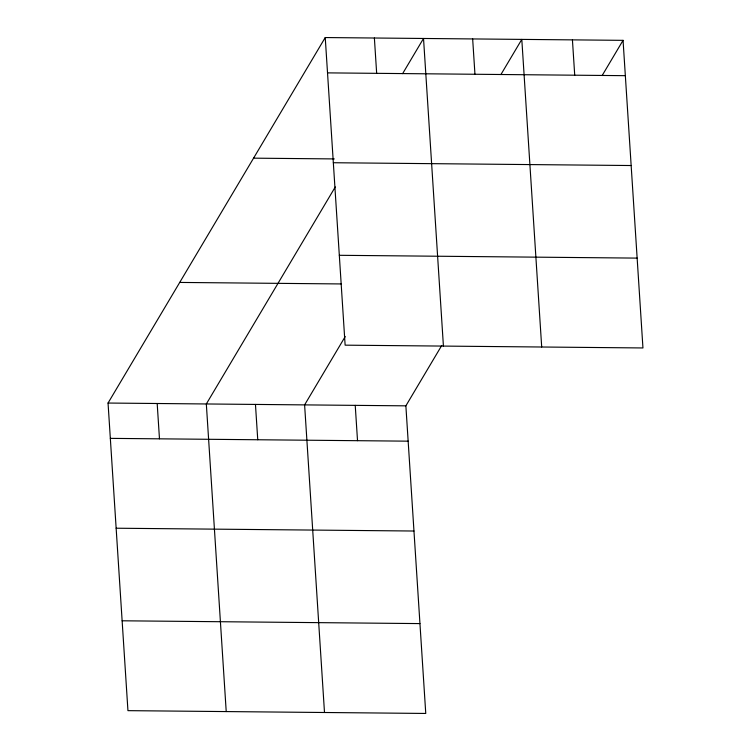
<?xml version="1.0" encoding="UTF-8"?>
<svg xmlns="http://www.w3.org/2000/svg" width="751" height="751" viewBox="0 0 751 751"><rect width="100%" height="100%" fill="white"/><g stroke="black" fill="none" stroke-linecap="round" stroke-linejoin="round"><path stroke-width="1.13" d="M441.701 345.535L405.869 405.84L425.761 713.45L127.942 710.653L108.05 403.043L325.239 37.55L623.058 40.347L642.95 347.957L345.131 345.16L325.239 37.55M335.303 186.924L206.328 403.963L226.22 711.572M402.62 73.654L423.526 38.47L443.419 346.08M345.225 336.542L304.606 404.892L324.498 712.502M500.898 74.574L521.804 39.399L541.696 347.009M602.161 75.532L623.058 40.347M327.53 72.875L625.348 75.673M253.566 158.161L334.298 158.921M333.341 162.732L631.159 165.53M339.321 255.302L637.139 258.109M179.724 282.432L341.179 283.944M108.05 403.043L405.869 405.84M110.331 438.368L408.15 441.166M116.142 528.216L413.961 531.023M122.131 620.795L419.95 623.593M572.431 39.878L574.722 75.203M472.661 38.939L474.951 74.265M374.383 38.01L376.664 73.335M355.232 405.362L357.523 440.687M255.462 404.423L257.753 439.757M157.184 403.503L159.475 438.828"/></g></svg>
